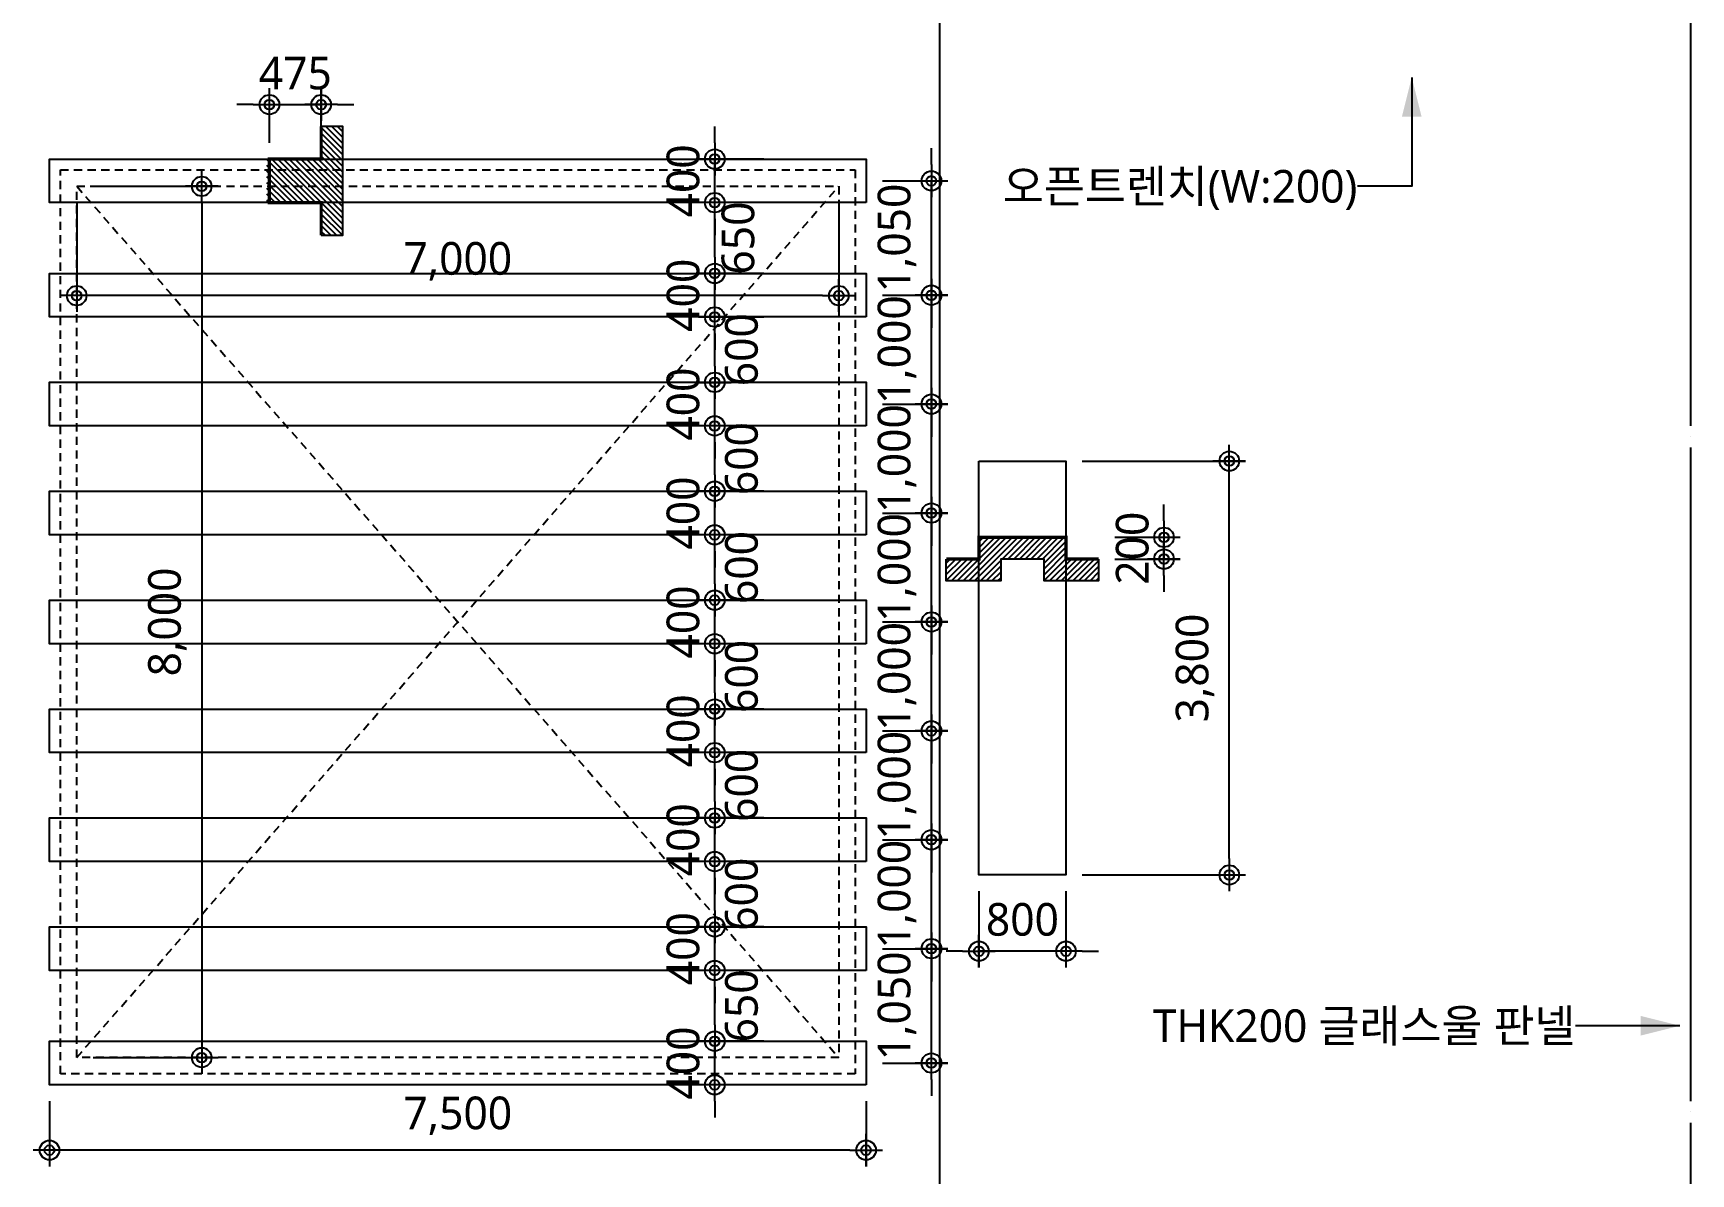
# Model space of a CAD drawing. Header units: millimetres. Extents: x 0 to 244676, y -5263 to 84354.
# Drawn here: x 66525 to 81750, y 51487 to 61960 of the extents above; entities that cross this region are included whole.
import ezdxf
from ezdxf.enums import TextEntityAlignment as Align

# ---------------------------------------------------------------- set-up
doc = ezdxf.new("R2010")
doc.units = ezdxf.units.MM
doc.header["$LTSCALE"] = 100
doc.header["$MEASUREMENT"] = 0
doc.header["$PDSIZE"] = -10
doc.linetypes.add('CEN', pattern=[62, 60, -1, 0, -1])
doc.linetypes.add('HID', pattern=[2.5, 1.5, -1])
doc.layers.get('0').update_dxf_attribs({"linetype": 'CONTINUOUS'})
doc.layers.get('Defpoints').update_dxf_attribs({"color": 171, "linetype": 'CONTINUOUS'})
for name, color, linetype in [('Center(AR)', 30, 'CEN'), ('DIM', 7, 'CONTINUOUS'), ('LED', 7, 'CONTINUOUS'), ('NDIM', 7, 'CONTINUOUS'), ('SYM', 7, 'CONTINUOUS'), ('TEXT(MIN)', 7, 'CONTINUOUS'), ('장비기초', 3, 'CONTINUOUS')]:
    doc.layers.add(name, color=color, linetype=linetype)
doc.layers.add('기계 전기 소방', color=254, linetype='CONTINUOUS', plot=False)
doc.styles.add('TE', font='malgun_0.ttf')
doc.styles.add('나눔바른고딕', font='NanumBarunGothic.ttf')
doc.dimstyles.new('BA', dxfattribs={"dimscale": 500, "dimtxt": 3, "dimasz": 1, "dimexe": 1, "dimexo": 5, "dimgap": 0.9, "dimtad": 1, "dimdec": 0, "dimdsep": 46, "dimlunit": 6, "dimtxsty": 'TE', "dimblk": 'DDD', "dimcen": 2.5, "dimclrd": 256, "dimclre": 256, "dimclrt": 3, "dimazin": 2, "dimtfac": 1, "dimtdec": 0, "dimtix": 1, "dimtmove": 2, "dimatfit": 3, "dimldrblk": 'DDD', "dimfxl": 1, "dimtolj": 1, "dimtzin": 0, "dimarcsym": 2})

# ---------------------------------------------------------------- blocks, each defined once
blk = doc.blocks.new('*U17')
at = {"layer": 'Defpoints', "ltscale": 10000}
blk.add_line((0, 5414), (0, 66889), dxfattribs=at)
blk = doc.blocks.new('DDD')
at = {"layer": 'DIM', "color": 0}
for p, q in [((-1, 0), (1, 0)), ((0, -1), (0, 1))]:
    blk.add_line(p, q, dxfattribs=at)
for radius in [0.6, 0.3]:
    blk.add_circle((0, 0), radius, dxfattribs=at)
blk = doc.blocks.new('*D289')
at = {"layer": 'Defpoints', "color": 0, "ltscale": 0.4, "transparency": 16777216}
for p in [(66675, 52304), (74175, 52304), (66675, 51704)]:
    blk.add_point(p, dxfattribs=at)
at = {"layer": 'NDIM', "lineweight": -2, "ltscale": 0.4, "transparency": 16777216}
for p, q in [((66675, 52154), (66675, 51554)), ((74175, 52154), (74175, 51554)), ((74025, 51704), (66825, 51704))]:
    blk.add_line(p, q, dxfattribs=at)
at = {"layer": 'NDIM', "lineweight": -2, "ltscale": 0.4, "transparency": 16777216, "xscale": 150, "yscale": 150, "zscale": 150, "rotation": 180}
blk.add_blockref('DDD', (66675, 51704), dxfattribs=at)
at = {"layer": 'NDIM', "lineweight": -2, "ltscale": 0.4, "transparency": 16777216, "xscale": 150, "yscale": 150, "zscale": 150}
blk.add_blockref('DDD', (74175, 51704), dxfattribs=at)
at = {"layer": 'NDIM', "color": 3, "ltscale": 0.4, "transparency": 16777216, "insert": (70425, 52019), "char_height": 300, "attachment_point": 5, "style": 'TE'}
blk.add_mtext('\\A1;7,500', dxfattribs=at)
blk = doc.blocks.new('*D290')
at = {"layer": 'Defpoints', "color": 0, "ltscale": 0.4, "transparency": 16777216}
for p in [(72785, 52704), (73385, 52704), (73385, 52304)]:
    blk.add_point(p, dxfattribs=at)
at = {"layer": 'NDIM', "lineweight": -2, "ltscale": 0.4, "transparency": 16777216}
for p, q in [((72785, 52854), (72785, 53004)), ((73235, 52704), (72635, 52704)), ((72785, 52304), (72785, 52704)), ((73235, 52304), (72635, 52304)), ((72785, 52154), (72785, 52004))]:
    blk.add_line(p, q, dxfattribs=at)
at = {"layer": 'NDIM', "lineweight": -2, "ltscale": 0.4, "transparency": 16777216, "xscale": 150, "yscale": 150, "zscale": 150}
for p, rotation in [((72785, 52704), 270), ((72785, 52304), 90)]:
    blk.add_blockref('DDD', p, dxfattribs=dict(at, rotation=rotation))
at = {"layer": 'NDIM', "color": 3, "ltscale": 0.4, "transparency": 16777216, "insert": (72495, 52504), "char_height": 300, "attachment_point": 5, "rotation": 90, "style": 'TE'}
blk.add_mtext('\\A1;400', dxfattribs=at)
blk = doc.blocks.new('*D291')
at = {"layer": 'Defpoints', "color": 0, "ltscale": 0.4, "transparency": 16777216}
for p in [(72785, 53354), (73385, 53354), (73385, 52704)]:
    blk.add_point(p, dxfattribs=at)
at = {"layer": 'NDIM', "lineweight": -2, "ltscale": 0.4, "transparency": 16777216}
for p, q in [((73235, 53354), (72635, 53354)), ((72785, 52854), (72785, 53204)), ((73235, 52704), (72635, 52704))]:
    blk.add_line(p, q, dxfattribs=at)
at = {"layer": 'NDIM', "lineweight": -2, "ltscale": 0.4, "transparency": 16777216, "xscale": 150, "yscale": 150, "zscale": 150}
for p, rotation in [((72785, 53354), 90), ((72785, 52704), 270)]:
    blk.add_blockref('DDD', p, dxfattribs=dict(at, rotation=rotation))
at = {"layer": 'NDIM', "color": 3, "ltscale": 0.4, "transparency": 16777216, "insert": (73032, 53029), "char_height": 300, "attachment_point": 5, "rotation": 90, "style": 'TE'}
blk.add_mtext('\\A1;650', dxfattribs=at)
blk = doc.blocks.new('*D292')
at = {"layer": 'Defpoints', "color": 0, "ltscale": 0.4, "transparency": 16777216}
for p in [(72785, 53754), (73385, 53754), (73385, 53354)]:
    blk.add_point(p, dxfattribs=at)
at = {"layer": 'NDIM', "lineweight": -2, "ltscale": 0.4, "transparency": 16777216}
for p, q in [((72785, 53904), (72785, 54054)), ((73235, 53754), (72635, 53754)), ((72785, 53354), (72785, 53754)), ((73235, 53354), (72635, 53354)), ((72785, 53204), (72785, 53054))]:
    blk.add_line(p, q, dxfattribs=at)
at = {"layer": 'NDIM', "lineweight": -2, "ltscale": 0.4, "transparency": 16777216, "xscale": 150, "yscale": 150, "zscale": 150}
for p, rotation in [((72785, 53754), 270), ((72785, 53354), 90)]:
    blk.add_blockref('DDD', p, dxfattribs=dict(at, rotation=rotation))
at = {"layer": 'NDIM', "color": 3, "ltscale": 0.4, "transparency": 16777216, "insert": (72495, 53554), "char_height": 300, "attachment_point": 5, "rotation": 90, "style": 'TE'}
blk.add_mtext('\\A1;400', dxfattribs=at)
blk = doc.blocks.new('*D293')
at = {"layer": 'Defpoints', "color": 0, "ltscale": 0.4, "transparency": 16777216}
for p in [(72785, 54754), (73385, 54754), (73385, 54354)]:
    blk.add_point(p, dxfattribs=at)
at = {"layer": 'NDIM', "lineweight": -2, "ltscale": 0.4, "transparency": 16777216}
for p, q in [((72785, 54904), (72785, 55054)), ((73235, 54754), (72635, 54754)), ((72785, 54354), (72785, 54754)), ((73235, 54354), (72635, 54354)), ((72785, 54204), (72785, 54054))]:
    blk.add_line(p, q, dxfattribs=at)
at = {"layer": 'NDIM', "lineweight": -2, "ltscale": 0.4, "transparency": 16777216, "xscale": 150, "yscale": 150, "zscale": 150}
for p, rotation in [((72785, 54754), 270), ((72785, 54354), 90)]:
    blk.add_blockref('DDD', p, dxfattribs=dict(at, rotation=rotation))
at = {"layer": 'NDIM', "color": 3, "ltscale": 0.4, "transparency": 16777216, "insert": (72495, 54554), "char_height": 300, "attachment_point": 5, "rotation": 90, "style": 'TE'}
blk.add_mtext('\\A1;400', dxfattribs=at)
blk = doc.blocks.new('*D294')
at = {"layer": 'Defpoints', "color": 0, "ltscale": 0.4, "transparency": 16777216}
for p in [(72785, 55754), (73385, 55754), (73385, 55354)]:
    blk.add_point(p, dxfattribs=at)
at = {"layer": 'NDIM', "lineweight": -2, "ltscale": 0.4, "transparency": 16777216}
for p, q in [((72785, 55904), (72785, 56054)), ((73235, 55754), (72635, 55754)), ((72785, 55354), (72785, 55754)), ((73235, 55354), (72635, 55354)), ((72785, 55204), (72785, 55054))]:
    blk.add_line(p, q, dxfattribs=at)
at = {"layer": 'NDIM', "lineweight": -2, "ltscale": 0.4, "transparency": 16777216, "xscale": 150, "yscale": 150, "zscale": 150}
for p, rotation in [((72785, 55754), 270), ((72785, 55354), 90)]:
    blk.add_blockref('DDD', p, dxfattribs=dict(at, rotation=rotation))
at = {"layer": 'NDIM', "color": 3, "ltscale": 0.4, "transparency": 16777216, "insert": (72495, 55554), "char_height": 300, "attachment_point": 5, "rotation": 90, "style": 'TE'}
blk.add_mtext('\\A1;400', dxfattribs=at)
blk = doc.blocks.new('*D295')
at = {"layer": 'Defpoints', "color": 0, "ltscale": 0.4, "transparency": 16777216}
for p in [(72785, 56754), (73385, 56754), (73385, 56354)]:
    blk.add_point(p, dxfattribs=at)
at = {"layer": 'NDIM', "lineweight": -2, "ltscale": 0.4, "transparency": 16777216}
for p, q in [((72785, 56904), (72785, 57054)), ((73235, 56754), (72635, 56754)), ((72785, 56354), (72785, 56754)), ((73235, 56354), (72635, 56354)), ((72785, 56204), (72785, 56054))]:
    blk.add_line(p, q, dxfattribs=at)
at = {"layer": 'NDIM', "lineweight": -2, "ltscale": 0.4, "transparency": 16777216, "xscale": 150, "yscale": 150, "zscale": 150}
for p, rotation in [((72785, 56754), 270), ((72785, 56354), 90)]:
    blk.add_blockref('DDD', p, dxfattribs=dict(at, rotation=rotation))
at = {"layer": 'NDIM', "color": 3, "ltscale": 0.4, "transparency": 16777216, "insert": (72495, 56554), "char_height": 300, "attachment_point": 5, "rotation": 90, "style": 'TE'}
blk.add_mtext('\\A1;400', dxfattribs=at)
blk = doc.blocks.new('*D296')
at = {"layer": 'Defpoints', "color": 0, "ltscale": 0.4, "transparency": 16777216}
for p in [(72785, 57754), (73385, 57754), (73385, 57354)]:
    blk.add_point(p, dxfattribs=at)
at = {"layer": 'NDIM', "lineweight": -2, "ltscale": 0.4, "transparency": 16777216}
for p, q in [((72785, 57904), (72785, 58054)), ((73235, 57754), (72635, 57754)), ((72785, 57354), (72785, 57754)), ((73235, 57354), (72635, 57354)), ((72785, 57204), (72785, 57054))]:
    blk.add_line(p, q, dxfattribs=at)
at = {"layer": 'NDIM', "lineweight": -2, "ltscale": 0.4, "transparency": 16777216, "xscale": 150, "yscale": 150, "zscale": 150}
for p, rotation in [((72785, 57754), 270), ((72785, 57354), 90)]:
    blk.add_blockref('DDD', p, dxfattribs=dict(at, rotation=rotation))
at = {"layer": 'NDIM', "color": 3, "ltscale": 0.4, "transparency": 16777216, "insert": (72495, 57554), "char_height": 300, "attachment_point": 5, "rotation": 90, "style": 'TE'}
blk.add_mtext('\\A1;400', dxfattribs=at)
blk = doc.blocks.new('*D297')
at = {"layer": 'Defpoints', "color": 0, "ltscale": 0.4, "transparency": 16777216}
for p in [(72785, 58754), (73385, 58754), (73385, 58354)]:
    blk.add_point(p, dxfattribs=at)
at = {"layer": 'NDIM', "lineweight": -2, "ltscale": 0.4, "transparency": 16777216}
for p, q in [((72785, 58904), (72785, 59054)), ((73235, 58754), (72635, 58754)), ((72785, 58354), (72785, 58754)), ((73235, 58354), (72635, 58354)), ((72785, 58204), (72785, 58054))]:
    blk.add_line(p, q, dxfattribs=at)
at = {"layer": 'NDIM', "lineweight": -2, "ltscale": 0.4, "transparency": 16777216, "xscale": 150, "yscale": 150, "zscale": 150}
for p, rotation in [((72785, 58754), 270), ((72785, 58354), 90)]:
    blk.add_blockref('DDD', p, dxfattribs=dict(at, rotation=rotation))
at = {"layer": 'NDIM', "color": 3, "ltscale": 0.4, "transparency": 16777216, "insert": (72495, 58554), "char_height": 300, "attachment_point": 5, "rotation": 90, "style": 'TE'}
blk.add_mtext('\\A1;400', dxfattribs=at)
blk = doc.blocks.new('*D298')
at = {"layer": 'Defpoints', "color": 0, "ltscale": 0.4, "transparency": 16777216}
for p in [(72785, 59354), (73385, 59354), (73385, 58754)]:
    blk.add_point(p, dxfattribs=at)
at = {"layer": 'NDIM', "lineweight": -2, "ltscale": 0.4, "transparency": 16777216}
for p, q in [((73235, 59354), (72635, 59354)), ((72785, 58904), (72785, 59204)), ((73235, 58754), (72635, 58754))]:
    blk.add_line(p, q, dxfattribs=at)
at = {"layer": 'NDIM', "lineweight": -2, "ltscale": 0.4, "transparency": 16777216, "xscale": 150, "yscale": 150, "zscale": 150}
for p, rotation in [((72785, 59354), 90), ((72785, 58754), 270)]:
    blk.add_blockref('DDD', p, dxfattribs=dict(at, rotation=rotation))
at = {"layer": 'NDIM', "color": 3, "ltscale": 0.4, "transparency": 16777216, "insert": (73032, 59054), "char_height": 300, "attachment_point": 5, "rotation": 90, "style": 'TE'}
blk.add_mtext('\\A1;600', dxfattribs=at)
blk = doc.blocks.new('*D299')
at = {"layer": 'Defpoints', "color": 0, "ltscale": 0.4, "transparency": 16777216}
for p in [(72785, 59754), (73385, 59754), (73385, 59354)]:
    blk.add_point(p, dxfattribs=at)
at = {"layer": 'NDIM', "lineweight": -2, "ltscale": 0.4, "transparency": 16777216}
for p, q in [((72785, 59904), (72785, 60054)), ((73235, 59754), (72635, 59754)), ((72785, 59354), (72785, 59754)), ((73235, 59354), (72635, 59354)), ((72785, 59204), (72785, 59054))]:
    blk.add_line(p, q, dxfattribs=at)
at = {"layer": 'NDIM', "lineweight": -2, "ltscale": 0.4, "transparency": 16777216, "xscale": 150, "yscale": 150, "zscale": 150}
for p, rotation in [((72785, 59754), 270), ((72785, 59354), 90)]:
    blk.add_blockref('DDD', p, dxfattribs=dict(at, rotation=rotation))
at = {"layer": 'NDIM', "color": 3, "ltscale": 0.4, "transparency": 16777216, "insert": (72495, 59554), "char_height": 300, "attachment_point": 5, "rotation": 90, "style": 'TE'}
blk.add_mtext('\\A1;400', dxfattribs=at)
blk = doc.blocks.new('*D300')
at = {"layer": 'Defpoints', "color": 0, "ltscale": 0.4, "transparency": 16777216}
for p in [(72785, 60404), (73385, 60404), (73385, 59754)]:
    blk.add_point(p, dxfattribs=at)
at = {"layer": 'NDIM', "lineweight": -2, "ltscale": 0.4, "transparency": 16777216}
for p, q in [((73235, 60404), (72635, 60404)), ((72785, 59904), (72785, 60254)), ((73235, 59754), (72635, 59754))]:
    blk.add_line(p, q, dxfattribs=at)
at = {"layer": 'NDIM', "lineweight": -2, "ltscale": 0.4, "transparency": 16777216, "xscale": 150, "yscale": 150, "zscale": 150}
for p, rotation in [((72785, 60404), 90), ((72785, 59754), 270)]:
    blk.add_blockref('DDD', p, dxfattribs=dict(at, rotation=rotation))
at = {"layer": 'NDIM', "color": 3, "ltscale": 0.4, "transparency": 16777216, "insert": (73000, 60079), "char_height": 300, "attachment_point": 5, "rotation": 90, "style": 'TE'}
blk.add_mtext('\\A1;650', dxfattribs=at)
blk = doc.blocks.new('*D301')
at = {"layer": 'Defpoints', "color": 0, "ltscale": 0.4, "transparency": 16777216}
for p in [(72785, 60804), (73385, 60804), (73385, 60404)]:
    blk.add_point(p, dxfattribs=at)
at = {"layer": 'NDIM', "lineweight": -2, "ltscale": 0.4, "transparency": 16777216}
for p, q in [((72785, 60954), (72785, 61104)), ((73235, 60804), (72635, 60804)), ((72785, 60404), (72785, 60804)), ((73235, 60404), (72635, 60404)), ((72785, 60254), (72785, 60104))]:
    blk.add_line(p, q, dxfattribs=at)
at = {"layer": 'NDIM', "lineweight": -2, "ltscale": 0.4, "transparency": 16777216, "xscale": 150, "yscale": 150, "zscale": 150}
for p, rotation in [((72785, 60804), 270), ((72785, 60404), 90)]:
    blk.add_blockref('DDD', p, dxfattribs=dict(at, rotation=rotation))
at = {"layer": 'NDIM', "color": 3, "ltscale": 0.4, "transparency": 16777216, "insert": (72495, 60604), "char_height": 300, "attachment_point": 5, "rotation": 90, "style": 'TE'}
blk.add_mtext('\\A1;400', dxfattribs=at)
blk = doc.blocks.new('*D302')
at = {"layer": 'Defpoints', "color": 0, "ltscale": 0.4, "transparency": 16777216}
for p in [(74175, 53554), (74775, 53554), (74175, 52504)]:
    blk.add_point(p, dxfattribs=at)
at = {"layer": 'NDIM', "lineweight": -2, "ltscale": 0.4, "transparency": 16777216}
for p, q in [((74775, 53704), (74775, 53854)), ((74325, 53554), (74925, 53554)), ((74775, 52504), (74775, 53554)), ((74325, 52504), (74925, 52504)), ((74775, 52354), (74775, 52204))]:
    blk.add_line(p, q, dxfattribs=at)
at = {"layer": 'NDIM', "lineweight": -2, "ltscale": 0.4, "transparency": 16777216, "xscale": 150, "yscale": 150, "zscale": 150}
for p, rotation in [((74775, 53554), 270), ((74775, 52504), 90)]:
    blk.add_blockref('DDD', p, dxfattribs=dict(at, rotation=rotation))
at = {"layer": 'NDIM', "color": 3, "ltscale": 0.4, "transparency": 16777216, "insert": (74459, 53029), "char_height": 300, "attachment_point": 5, "rotation": 90, "style": 'TE'}
blk.add_mtext('\\A1;1,050', dxfattribs=at)
blk = doc.blocks.new('*D303')
at = {"layer": 'Defpoints', "color": 0, "ltscale": 0.4, "transparency": 16777216}
for p in [(74175, 54554), (74775, 54554), (74175, 53554)]:
    blk.add_point(p, dxfattribs=at)
at = {"layer": 'NDIM', "lineweight": -2, "ltscale": 0.4, "transparency": 16777216}
for p, q in [((74775, 54704), (74775, 54854)), ((74325, 54554), (74925, 54554)), ((74775, 53554), (74775, 54554)), ((74325, 53554), (74925, 53554)), ((74775, 53404), (74775, 53254))]:
    blk.add_line(p, q, dxfattribs=at)
at = {"layer": 'NDIM', "lineweight": -2, "ltscale": 0.4, "transparency": 16777216, "xscale": 150, "yscale": 150, "zscale": 150}
for p, rotation in [((74775, 54554), 270), ((74775, 53554), 90)]:
    blk.add_blockref('DDD', p, dxfattribs=dict(at, rotation=rotation))
at = {"layer": 'NDIM', "color": 3, "ltscale": 0.4, "transparency": 16777216, "insert": (74459, 54054), "char_height": 300, "attachment_point": 5, "rotation": 90, "style": 'TE'}
blk.add_mtext('\\A1;1,000', dxfattribs=at)
blk = doc.blocks.new('*D304')
at = {"layer": 'Defpoints', "color": 0, "ltscale": 0.4, "transparency": 16777216}
for p in [(74175, 55554), (74775, 55554), (74175, 54554)]:
    blk.add_point(p, dxfattribs=at)
at = {"layer": 'NDIM', "lineweight": -2, "ltscale": 0.4, "transparency": 16777216}
for p, q in [((74775, 55704), (74775, 55854)), ((74325, 55554), (74925, 55554)), ((74775, 54554), (74775, 55554)), ((74325, 54554), (74925, 54554)), ((74775, 54404), (74775, 54254))]:
    blk.add_line(p, q, dxfattribs=at)
at = {"layer": 'NDIM', "lineweight": -2, "ltscale": 0.4, "transparency": 16777216, "xscale": 150, "yscale": 150, "zscale": 150}
for p, rotation in [((74775, 55554), 270), ((74775, 54554), 90)]:
    blk.add_blockref('DDD', p, dxfattribs=dict(at, rotation=rotation))
at = {"layer": 'NDIM', "color": 3, "ltscale": 0.4, "transparency": 16777216, "insert": (74459, 55054), "char_height": 300, "attachment_point": 5, "rotation": 90, "style": 'TE'}
blk.add_mtext('\\A1;1,000', dxfattribs=at)
blk = doc.blocks.new('*D305')
at = {"layer": 'Defpoints', "color": 0, "ltscale": 0.4, "transparency": 16777216}
for p in [(74175, 56554), (74775, 56554), (74175, 55554)]:
    blk.add_point(p, dxfattribs=at)
at = {"layer": 'NDIM', "lineweight": -2, "ltscale": 0.4, "transparency": 16777216}
for p, q in [((74775, 56704), (74775, 56854)), ((74325, 56554), (74925, 56554)), ((74775, 55554), (74775, 56554)), ((74325, 55554), (74925, 55554)), ((74775, 55404), (74775, 55254))]:
    blk.add_line(p, q, dxfattribs=at)
at = {"layer": 'NDIM', "lineweight": -2, "ltscale": 0.4, "transparency": 16777216, "xscale": 150, "yscale": 150, "zscale": 150}
for p, rotation in [((74775, 56554), 270), ((74775, 55554), 90)]:
    blk.add_blockref('DDD', p, dxfattribs=dict(at, rotation=rotation))
at = {"layer": 'NDIM', "color": 3, "ltscale": 0.4, "transparency": 16777216, "insert": (74459, 56054), "char_height": 300, "attachment_point": 5, "rotation": 90, "style": 'TE'}
blk.add_mtext('\\A1;1,000', dxfattribs=at)
blk = doc.blocks.new('*D306')
at = {"layer": 'Defpoints', "color": 0, "ltscale": 0.4, "transparency": 16777216}
for p in [(74175, 57554), (74775, 57554), (74175, 56554)]:
    blk.add_point(p, dxfattribs=at)
at = {"layer": 'NDIM', "lineweight": -2, "ltscale": 0.4, "transparency": 16777216}
for p, q in [((74775, 57704), (74775, 57854)), ((74325, 57554), (74925, 57554)), ((74775, 56554), (74775, 57554)), ((74325, 56554), (74925, 56554)), ((74775, 56404), (74775, 56254))]:
    blk.add_line(p, q, dxfattribs=at)
at = {"layer": 'NDIM', "lineweight": -2, "ltscale": 0.4, "transparency": 16777216, "xscale": 150, "yscale": 150, "zscale": 150}
for p, rotation in [((74775, 57554), 270), ((74775, 56554), 90)]:
    blk.add_blockref('DDD', p, dxfattribs=dict(at, rotation=rotation))
at = {"layer": 'NDIM', "color": 3, "ltscale": 0.4, "transparency": 16777216, "insert": (74459, 57054), "char_height": 300, "attachment_point": 5, "rotation": 90, "style": 'TE'}
blk.add_mtext('\\A1;1,000', dxfattribs=at)
blk = doc.blocks.new('*D307')
at = {"layer": 'Defpoints', "color": 0, "ltscale": 0.4, "transparency": 16777216}
for p in [(74175, 58554), (74775, 58554), (74175, 57554)]:
    blk.add_point(p, dxfattribs=at)
at = {"layer": 'NDIM', "lineweight": -2, "ltscale": 0.4, "transparency": 16777216}
for p, q in [((74775, 58704), (74775, 58854)), ((74325, 58554), (74925, 58554)), ((74775, 57554), (74775, 58554)), ((74325, 57554), (74925, 57554)), ((74775, 57404), (74775, 57254))]:
    blk.add_line(p, q, dxfattribs=at)
at = {"layer": 'NDIM', "lineweight": -2, "ltscale": 0.4, "transparency": 16777216, "xscale": 150, "yscale": 150, "zscale": 150}
for p, rotation in [((74775, 58554), 270), ((74775, 57554), 90)]:
    blk.add_blockref('DDD', p, dxfattribs=dict(at, rotation=rotation))
at = {"layer": 'NDIM', "color": 3, "ltscale": 0.4, "transparency": 16777216, "insert": (74459, 58054), "char_height": 300, "attachment_point": 5, "rotation": 90, "style": 'TE'}
blk.add_mtext('\\A1;1,000', dxfattribs=at)
blk = doc.blocks.new('*D308')
at = {"layer": 'Defpoints', "color": 0, "ltscale": 0.4, "transparency": 16777216}
for p in [(74175, 59554), (74775, 59554), (74175, 58554)]:
    blk.add_point(p, dxfattribs=at)
at = {"layer": 'NDIM', "lineweight": -2, "ltscale": 0.4, "transparency": 16777216}
for p, q in [((74775, 59704), (74775, 59854)), ((74325, 59554), (74925, 59554)), ((74775, 58554), (74775, 59554)), ((74325, 58554), (74925, 58554)), ((74775, 58404), (74775, 58254))]:
    blk.add_line(p, q, dxfattribs=at)
at = {"layer": 'NDIM', "lineweight": -2, "ltscale": 0.4, "transparency": 16777216, "xscale": 150, "yscale": 150, "zscale": 150}
for p, rotation in [((74775, 59554), 270), ((74775, 58554), 90)]:
    blk.add_blockref('DDD', p, dxfattribs=dict(at, rotation=rotation))
at = {"layer": 'NDIM', "color": 3, "ltscale": 0.4, "transparency": 16777216, "insert": (74459, 59054), "char_height": 300, "attachment_point": 5, "rotation": 90, "style": 'TE'}
blk.add_mtext('\\A1;1,000', dxfattribs=at)
blk = doc.blocks.new('*D309')
at = {"layer": 'Defpoints', "color": 0, "ltscale": 0.4, "transparency": 16777216}
for p in [(74175, 60604), (74775, 60604), (74175, 59554)]:
    blk.add_point(p, dxfattribs=at)
at = {"layer": 'NDIM', "lineweight": -2, "ltscale": 0.4, "transparency": 16777216}
for p, q in [((74775, 60754), (74775, 60904)), ((74325, 60604), (74925, 60604)), ((74775, 59554), (74775, 60604)), ((74325, 59554), (74925, 59554)), ((74775, 59404), (74775, 59254))]:
    blk.add_line(p, q, dxfattribs=at)
at = {"layer": 'NDIM', "lineweight": -2, "ltscale": 0.4, "transparency": 16777216, "xscale": 150, "yscale": 150, "zscale": 150}
for p, rotation in [((74775, 60604), 270), ((74775, 59554), 90)]:
    blk.add_blockref('DDD', p, dxfattribs=dict(at, rotation=rotation))
at = {"layer": 'NDIM', "color": 3, "ltscale": 0.4, "transparency": 16777216, "insert": (74459, 60079), "char_height": 300, "attachment_point": 5, "rotation": 90, "style": 'TE'}
blk.add_mtext('\\A1;1,050', dxfattribs=at)
blk = doc.blocks.new('*D285')
at = {"layer": 'Defpoints', "color": 0, "ltscale": 0.4, "transparency": 16777216}
for p in [(72785, 58354), (73385, 58354), (73385, 57754)]:
    blk.add_point(p, dxfattribs=at)
at = {"layer": 'NDIM', "lineweight": -2, "ltscale": 0.4, "transparency": 16777216}
for p, q in [((73235, 58354), (72635, 58354)), ((72785, 57904), (72785, 58204)), ((73235, 57754), (72635, 57754))]:
    blk.add_line(p, q, dxfattribs=at)
at = {"layer": 'NDIM', "lineweight": -2, "ltscale": 0.4, "transparency": 16777216, "xscale": 150, "yscale": 150, "zscale": 150}
for p, rotation in [((72785, 58354), 90), ((72785, 57754), 270)]:
    blk.add_blockref('DDD', p, dxfattribs=dict(at, rotation=rotation))
at = {"layer": 'NDIM', "color": 3, "ltscale": 0.4, "transparency": 16777216, "insert": (73032, 58054), "char_height": 300, "attachment_point": 5, "rotation": 90, "style": 'TE'}
blk.add_mtext('\\A1;600', dxfattribs=at)
blk = doc.blocks.new('*D286')
at = {"layer": 'Defpoints', "color": 0, "ltscale": 0.4, "transparency": 16777216}
for p in [(72785, 57354), (73385, 57354), (73385, 56754)]:
    blk.add_point(p, dxfattribs=at)
at = {"layer": 'NDIM', "lineweight": -2, "ltscale": 0.4, "transparency": 16777216}
for p, q in [((73235, 57354), (72635, 57354)), ((72785, 56904), (72785, 57204)), ((73235, 56754), (72635, 56754))]:
    blk.add_line(p, q, dxfattribs=at)
at = {"layer": 'NDIM', "lineweight": -2, "ltscale": 0.4, "transparency": 16777216, "xscale": 150, "yscale": 150, "zscale": 150}
for p, rotation in [((72785, 57354), 90), ((72785, 56754), 270)]:
    blk.add_blockref('DDD', p, dxfattribs=dict(at, rotation=rotation))
at = {"layer": 'NDIM', "color": 3, "ltscale": 0.4, "transparency": 16777216, "insert": (73032, 57054), "char_height": 300, "attachment_point": 5, "rotation": 90, "style": 'TE'}
blk.add_mtext('\\A1;600', dxfattribs=at)
blk = doc.blocks.new('*D287')
at = {"layer": 'Defpoints', "color": 0, "ltscale": 0.4, "transparency": 16777216}
for p in [(72785, 56354), (73385, 56354), (73385, 55754)]:
    blk.add_point(p, dxfattribs=at)
at = {"layer": 'NDIM', "lineweight": -2, "ltscale": 0.4, "transparency": 16777216}
for p, q in [((73235, 56354), (72635, 56354)), ((72785, 55904), (72785, 56204)), ((73235, 55754), (72635, 55754))]:
    blk.add_line(p, q, dxfattribs=at)
at = {"layer": 'NDIM', "lineweight": -2, "ltscale": 0.4, "transparency": 16777216, "xscale": 150, "yscale": 150, "zscale": 150}
for p, rotation in [((72785, 56354), 90), ((72785, 55754), 270)]:
    blk.add_blockref('DDD', p, dxfattribs=dict(at, rotation=rotation))
at = {"layer": 'NDIM', "color": 3, "ltscale": 0.4, "transparency": 16777216, "insert": (73032, 56054), "char_height": 300, "attachment_point": 5, "rotation": 90, "style": 'TE'}
blk.add_mtext('\\A1;600', dxfattribs=at)
blk = doc.blocks.new('*D288')
at = {"layer": 'Defpoints', "color": 0, "ltscale": 0.4, "transparency": 16777216}
for p in [(72785, 55354), (73385, 55354), (73385, 54754)]:
    blk.add_point(p, dxfattribs=at)
at = {"layer": 'NDIM', "lineweight": -2, "ltscale": 0.4, "transparency": 16777216}
for p, q in [((73235, 55354), (72635, 55354)), ((72785, 54904), (72785, 55204)), ((73235, 54754), (72635, 54754))]:
    blk.add_line(p, q, dxfattribs=at)
at = {"layer": 'NDIM', "lineweight": -2, "ltscale": 0.4, "transparency": 16777216, "xscale": 150, "yscale": 150, "zscale": 150}
for p, rotation in [((72785, 55354), 90), ((72785, 54754), 270)]:
    blk.add_blockref('DDD', p, dxfattribs=dict(at, rotation=rotation))
at = {"layer": 'NDIM', "color": 3, "ltscale": 0.4, "transparency": 16777216, "insert": (73032, 55054), "char_height": 300, "attachment_point": 5, "rotation": 90, "style": 'TE'}
blk.add_mtext('\\A1;600', dxfattribs=at)
blk = doc.blocks.new('*D284')
at = {"layer": 'Defpoints', "color": 0, "ltscale": 0.4, "transparency": 16777216}
for p in [(72785, 54354), (73385, 54354), (73385, 53754)]:
    blk.add_point(p, dxfattribs=at)
at = {"layer": 'NDIM', "lineweight": -2, "ltscale": 0.4, "transparency": 16777216}
for p, q in [((73235, 54354), (72635, 54354)), ((72785, 53904), (72785, 54204)), ((73235, 53754), (72635, 53754))]:
    blk.add_line(p, q, dxfattribs=at)
at = {"layer": 'NDIM', "lineweight": -2, "ltscale": 0.4, "transparency": 16777216, "xscale": 150, "yscale": 150, "zscale": 150}
for p, rotation in [((72785, 54354), 90), ((72785, 53754), 270)]:
    blk.add_blockref('DDD', p, dxfattribs=dict(at, rotation=rotation))
at = {"layer": 'NDIM', "color": 3, "ltscale": 0.4, "transparency": 16777216, "insert": (73032, 54054), "char_height": 300, "attachment_point": 5, "rotation": 90, "style": 'TE'}
blk.add_mtext('\\A1;600', dxfattribs=at)
blk = doc.blocks.new('*D314')
at = {"layer": 'Defpoints', "color": 0, "ltscale": 0.4, "transparency": 16777216}
for p in [(76011, 58031), (77511, 58031), (76011, 54231)]:
    blk.add_point(p, dxfattribs=at)
at = {"layer": 'NDIM', "lineweight": -2, "ltscale": 0.4, "transparency": 16777216}
for p, q in [((76161, 58031), (77661, 58031)), ((77511, 54381), (77511, 57881)), ((76161, 54231), (77661, 54231))]:
    blk.add_line(p, q, dxfattribs=at)
at = {"layer": 'NDIM', "lineweight": -2, "ltscale": 0.4, "transparency": 16777216, "xscale": 150, "yscale": 150, "zscale": 150}
for p, rotation in [((77511, 58031), 90), ((77511, 54231), 270)]:
    blk.add_blockref('DDD', p, dxfattribs=dict(at, rotation=rotation))
at = {"layer": 'NDIM', "color": 3, "ltscale": 0.4, "transparency": 16777216, "insert": (77196, 56131), "char_height": 300, "attachment_point": 5, "rotation": 90, "style": 'TE'}
blk.add_mtext('\\A1;3,800', dxfattribs=at)
blk = doc.blocks.new('*D315')
at = {"layer": 'Defpoints', "color": 0, "ltscale": 0.4, "transparency": 16777216}
for p in [(75211, 54231), (76011, 54231), (75211, 53531)]:
    blk.add_point(p, dxfattribs=at)
at = {"layer": 'NDIM', "lineweight": -2, "ltscale": 0.4, "transparency": 16777216}
for p, q in [((75211, 54081), (75211, 53381)), ((76011, 54081), (76011, 53381)), ((75061, 53531), (74911, 53531)), ((76011, 53531), (75211, 53531)), ((76161, 53531), (76311, 53531))]:
    blk.add_line(p, q, dxfattribs=at)
at = {"layer": 'NDIM', "lineweight": -2, "ltscale": 0.4, "transparency": 16777216, "xscale": 150, "yscale": 150, "zscale": 150}
blk.add_blockref('DDD', (75211, 53531), dxfattribs=at)
at = {"layer": 'NDIM', "lineweight": -2, "ltscale": 0.4, "transparency": 16777216, "xscale": 150, "yscale": 150, "zscale": 150, "rotation": 180}
blk.add_blockref('DDD', (76011, 53531), dxfattribs=at)
at = {"layer": 'NDIM', "color": 3, "ltscale": 0.4, "transparency": 16777216, "insert": (75611, 53821), "char_height": 300, "attachment_point": 5, "style": 'TE'}
blk.add_mtext('\\A1;800', dxfattribs=at)
blk = doc.blocks.new('*D327')
at = {"layer": 'Defpoints', "color": 0, "ltscale": 0.4, "transparency": 16777216}
for p in [(66925, 60554), (73925, 60554), (66925, 59550)]:
    blk.add_point(p, dxfattribs=at)
at = {"layer": 'NDIM', "lineweight": -2, "ltscale": 0.4, "transparency": 16777216}
for p, q in [((66925, 60404), (66925, 59400)), ((73925, 60404), (73925, 59400)), ((73775, 59550), (67075, 59550))]:
    blk.add_line(p, q, dxfattribs=at)
at = {"layer": 'NDIM', "lineweight": -2, "ltscale": 0.4, "transparency": 16777216, "xscale": 150, "yscale": 150, "zscale": 150, "rotation": 180}
blk.add_blockref('DDD', (66925, 59550), dxfattribs=at)
at = {"layer": 'NDIM', "lineweight": -2, "ltscale": 0.4, "transparency": 16777216, "xscale": 150, "yscale": 150, "zscale": 150}
blk.add_blockref('DDD', (73925, 59550), dxfattribs=at)
at = {"layer": 'NDIM', "color": 3, "ltscale": 0.4, "transparency": 16777216, "insert": (70425, 59865), "char_height": 300, "attachment_point": 5, "style": 'TE'}
blk.add_mtext('\\A1;7,000', dxfattribs=at)
blk = doc.blocks.new('*D326')
at = {"layer": 'Defpoints', "color": 0, "ltscale": 0.4, "transparency": 16777216}
for p in [(66925, 60554), (66925, 52554), (68073, 52554)]:
    blk.add_point(p, dxfattribs=at)
at = {"layer": 'NDIM', "lineweight": -2, "ltscale": 0.4, "transparency": 16777216}
for p, q in [((67075, 60554), (68223, 60554)), ((68073, 60404), (68073, 52704)), ((67075, 52554), (68223, 52554))]:
    blk.add_line(p, q, dxfattribs=at)
at = {"layer": 'NDIM', "lineweight": -2, "ltscale": 0.4, "transparency": 16777216, "xscale": 150, "yscale": 150, "zscale": 150}
for p, rotation in [((68073, 60554), 90), ((68073, 52554), 270)]:
    blk.add_blockref('DDD', p, dxfattribs=dict(at, rotation=rotation))
at = {"layer": 'NDIM', "color": 3, "ltscale": 0.4, "transparency": 16777216, "insert": (67758, 56554), "char_height": 300, "attachment_point": 5, "rotation": 90, "style": 'TE'}
blk.add_mtext('\\A1;8,000', dxfattribs=at)
blk = doc.blocks.new('*D330')
at = {"layer": 'Defpoints', "color": 0, "ltscale": 0.4, "transparency": 16777216}
for p in [(76311, 57331), (76311, 57131), (76911, 57131)]:
    blk.add_point(p, dxfattribs=at)
at = {"layer": 'NDIM', "lineweight": -2, "ltscale": 0.4, "transparency": 16777216}
for p, q in [((76911, 57481), (76911, 57631)), ((76461, 57331), (77061, 57331)), ((76911, 57331), (76911, 57131)), ((76461, 57131), (77061, 57131)), ((76911, 56981), (76911, 56831))]:
    blk.add_line(p, q, dxfattribs=at)
at = {"layer": 'NDIM', "lineweight": -2, "ltscale": 0.4, "transparency": 16777216, "xscale": 150, "yscale": 150, "zscale": 150}
for p, rotation in [((76911, 57331), 270), ((76911, 57131), 90)]:
    blk.add_blockref('DDD', p, dxfattribs=dict(at, rotation=rotation))
at = {"layer": 'NDIM', "color": 3, "ltscale": 0.4, "transparency": 16777216, "insert": (76621, 57231), "char_height": 300, "attachment_point": 5, "rotation": 90, "style": 'TE'}
blk.add_mtext('\\A1;200', dxfattribs=at)
blk = doc.blocks.new('*D346')
at = {"layer": 'Defpoints', "color": 0, "ltscale": 0.4, "transparency": 16777216}
for p in [(69170, 61304), (68695, 60804), (69170, 60804)]:
    blk.add_point(p, dxfattribs=at)
at = {"layer": 'NDIM', "lineweight": -2, "ltscale": 0.4, "transparency": 16777216}
for p, q in [((68695, 60954), (68695, 61454)), ((69170, 60954), (69170, 61454)), ((68545, 61304), (68395, 61304)), ((68695, 61304), (69170, 61304)), ((69320, 61304), (69470, 61304))]:
    blk.add_line(p, q, dxfattribs=at)
at = {"layer": 'NDIM', "lineweight": -2, "ltscale": 0.4, "transparency": 16777216, "xscale": 150, "yscale": 150, "zscale": 150}
blk.add_blockref('DDD', (68695, 61304), dxfattribs=at)
at = {"layer": 'NDIM', "lineweight": -2, "ltscale": 0.4, "transparency": 16777216, "xscale": 150, "yscale": 150, "zscale": 150, "rotation": 180}
blk.add_blockref('DDD', (69170, 61304), dxfattribs=at)
at = {"layer": 'NDIM', "color": 3, "ltscale": 0.4, "transparency": 16777216, "insert": (68933, 61592), "char_height": 300, "attachment_point": 5, "style": 'TE'}
blk.add_mtext('\\A1;475', dxfattribs=at)

msp = doc.modelspace()

# ---------------------------------------------------------------- hatches: boundary and pattern name
at = {"layer": 'SYM'}
h = msp.add_hatch(dxfattribs=at)
h.set_pattern_fill('ANSI31', color=251, scale=300, angle=270, style=0)
h.set_pattern_definition([(315, (5219.995, 7736.242), (26.516504, 26.516504), [])])
h.paths.add_polyline_path([(69170.4, 60104.2), (69370.4, 60104.2), (69370.4, 61104.2), (69170.4, 61104.2), (69170.4, 60804.2), (68670.4, 60804.2), (68670.4, 60404.2), (69170.4, 60404.2)])
h = msp.add_hatch(dxfattribs=at)
h.set_pattern_fill('ANSI31', color=251, scale=300, angle=180, style=0)
h.set_pattern_definition([(225, (25725.062, 121081.476), (26.516504, -26.516504), [])])
h.paths.add_polyline_path([(76311.1, 57131.1), (76311.1, 56931.1), (75811.1, 56931.1), (75811.1, 57131.1), (75411.1, 57131.1), (75411.1, 56931.1), (74911.1, 56931.1), (74911.1, 57131.1), (75211.1, 57131.1), (75211.1, 57331.1), (76011.1, 57331.1), (76011.1, 57131.1)])

# ---------------------------------------------------------------- linework, layer by layer
at = {"layer": 'Center(AR)'}
msp.add_line((81750, 8754.2), (81750, 64266), dxfattribs=at)
at = {"layer": 'LED'}
for points in [[(79186.9, 61554.2), (79186.9, 60554.2), (78686.9, 60554.2)], [(81650, 52846.7), (80690, 52846.7)]]:
    msp.add_lwpolyline(points, dxfattribs=at)
for points in [[(79186.9, 61554.2), (79276.9, 61194.2), (79096.9, 61194.2)], [(81650, 52846.7), (81290, 52756.7), (81290, 52936.7)]]:
    msp.add_solid(points, dxfattribs=at)
at = {"layer": 'SYM', "color": 2, "const_width": 30}
msp.add_lwpolyline([(69170.4, 61104.2), (69170.4, 60804.2), (68695.4, 60804.2), (68695.4, 60404.2), (69170.4, 60404.2), (69170.4, 60104.2)], dxfattribs=at)
at = {"layer": 'SYM', "color": 251}
msp.add_lwpolyline([(69170.4, 60104.2), (69370.4, 60104.2), (69370.4, 61104.2), (69170.4, 61104.2)], dxfattribs=at)
at = {"layer": 'SYM', "color": 2, "const_width": 30, "elevation": -1}
msp.add_lwpolyline([(76311.1, 57131.1), (76011.1, 57131.1), (76011.1, 57331.1), (75211.1, 57331.1), (75211.1, 57131.1), (74911.1, 57131.1)], dxfattribs=at)
at = {"layer": 'SYM', "color": 251, "elevation": -1}
msp.add_lwpolyline([(76311.1, 57131.1), (76311.1, 56931.1), (75811.1, 56931.1), (75811.1, 57131.1), (75411.1, 57131.1), (75411.1, 56931.1), (74911.1, 56931.1), (74911.1, 57131.1)], dxfattribs=at)
at = {"layer": '기계 전기 소방', "linetype": 'HID', "ltscale": 0.5}
for p, q in [((66925, 52554.2), (73925, 60554.2)), ((66925, 60554.2), (73925, 52554.2))]:
    msp.add_line(p, q, dxfattribs=at)
for points in [[(66775, 60704.2), (74075, 60704.2), (74075, 52404.2), (66775, 52404.2)], [(66925, 60554.2), (73925, 60554.2), (73925, 52554.2), (66925, 52554.2)]]:
    msp.add_lwpolyline(points, close=True, dxfattribs=at)
at = {"layer": '장비기초', "linetype": 'Continuous'}
for points in [[(74175, 60404.2), (66675, 60404.2), (66675, 60804.2), (74175, 60804.2)], [(74175, 59354.2), (66675, 59354.2), (66675, 59754.2), (74175, 59754.2)], [(74175, 58354.2), (66675, 58354.2), (66675, 58754.2), (74175, 58754.2)], [(74175, 57354.2), (66675, 57354.2), (66675, 57754.2), (74175, 57754.2)], [(74175, 56354.2), (66675, 56354.2), (66675, 56754.2), (74175, 56754.2)], [(74175, 55354.2), (66675, 55354.2), (66675, 55754.2), (74175, 55754.2)], [(74175, 54354.2), (66675, 54354.2), (66675, 54754.2), (74175, 54754.2)], [(74175, 53354.2), (66675, 53354.2), (66675, 53754.2), (74175, 53754.2)], [(74175, 52304.2), (66675, 52304.2), (66675, 52704.2), (74175, 52704.2)]]:
    msp.add_lwpolyline(points, close=True, dxfattribs=at)
at = {"layer": '장비기초', "elevation": -1}
msp.add_lwpolyline([(75211.1, 58031.1), (76011.1, 58031.1), (76011.1, 54231.1), (75211.1, 54231.1)], close=True, dxfattribs=at)

# ---------------------------------------------------------------- block references
msp.add_blockref('*U17', (74852.1, 7615.6))

# ---------------------------------------------------------------- texts
at = {"layer": 'TEXT(MIN)', "style": '나눔바른고딕'}
for s, p in [('오픈트렌치(W:200)', (78686.9, 60554.2)), ('THK200 글래스울 판넬', (80690, 52846.7))]:
    msp.add_text(s, height=300, dxfattribs=at).set_placement(p, align=Align.MIDDLE_RIGHT)

# ---------------------------------------------------------------- dimensions: what is measured, and where the dimension line sits
at = {"layer": 'NDIM', "ltscale": 0.4}
dim = msp.add_linear_dim(base=(69170.4, 61304.2), p1=(68695.4, 60804.2), p2=(69170.4, 60804.2), dimstyle='BA', override={"dimscale": 150, "dimtxt": 2, "dimexo": 1}, dxfattribs=at)
dim.commit()
dim.dimension.update_dxf_attribs({"geometry": '*D346', "text_midpoint": (68932.9, 61591.8)})
for base, p1, p2, angle, picture, middle in [((72785.4, 60804.2), (73385.4, 60404.2), (73385.4, 60804.2), 90, '*D301', (72495.4, 60604.2)), ((74775, 60604.2), (74175, 59554.2), (74175, 60604.2), 90, '*D309', (74459, 60079.2)), ((68072.8, 52554.2), (66925, 60554.2), (66925, 52554.2), 270, '*D326', (67757.7, 56554.2)), ((66925, 59549.9), (73925, 60554.2), (66925, 60554.2), 180, '*D327', (70425, 59865)), ((72785.4, 59754.2), (73385.4, 59354.2), (73385.4, 59754.2), 90, '*D299', (72495.4, 59554.2)), ((74775, 59554.2), (74175, 58554.2), (74175, 59554.2), 90, '*D308', (74459, 59054.2)), ((72785.4, 58754.2), (73385.4, 58354.2), (73385.4, 58754.2), 90, '*D297', (72495.4, 58554.2)), ((74775, 58554.2), (74175, 57554.2), (74175, 58554.2), 90, '*D307', (74459, 58054.2)), ((77511.1, 58031.1, -1), (76011.1, 54231.1, -1), (76011.1, 58031.1, -1), 90, '*D314', (77195.9, 56131.1, -1)), ((72785.4, 57754.2), (73385.4, 57354.2), (73385.4, 57754.2), 90, '*D296', (72495.4, 57554.2)), ((74775, 57554.2), (74175, 56554.2), (74175, 57554.2), 90, '*D306', (74459, 57054.2)), ((76911.1, 57131.1, -1), (76311.1, 57331.1, -1), (76311.1, 57131.1, -1), 270, '*D330', (76621.1, 57231.1, -1)), ((72785.4, 56754.2), (73385.4, 56354.2), (73385.4, 56754.2), 90, '*D295', (72495.4, 56554.2)), ((74775, 56554.2), (74175, 55554.2), (74175, 56554.2), 90, '*D305', (74459, 56054.2)), ((72785.4, 55754.2), (73385.4, 55354.2), (73385.4, 55754.2), 90, '*D294', (72495.4, 55554.2)), ((74775, 55554.2), (74175, 54554.2), (74175, 55554.2), 90, '*D304', (74459, 55054.2)), ((72785.4, 54754.2), (73385.4, 54354.2), (73385.4, 54754.2), 90, '*D293', (72495.4, 54554.2)), ((74775, 54554.2), (74175, 53554.2), (74175, 54554.2), 90, '*D303', (74459, 54054.2)), ((75211.1, 53531.1, -1), (76011.1, 54231.1, -1), (75211.1, 54231.1, -1), 180, '*D315', (75611.1, 53821, -1)), ((72785.4, 53754.2), (73385.4, 53354.2), (73385.4, 53754.2), 90, '*D292', (72495.4, 53554.2)), ((74775, 53554.2), (74175, 52504.2), (74175, 53554.2), 90, '*D302', (74459, 53029.2)), ((72785.4, 52704.2), (73385.4, 52304.2), (73385.4, 52704.2), 90, '*D290', (72495.4, 52504.2)), ((66675, 51704.2), (74175, 52304.2), (66675, 52304.2), 180, '*D289', (70425, 52019.4))]:
    dim = msp.add_linear_dim(base=base, p1=p1, p2=p2, angle=angle, dimstyle='BA', override={"dimscale": 150, "dimtxt": 2, "dimexo": 1}, dxfattribs=at)
    dim.commit()
    dim.dimension.update_dxf_attribs({"geometry": picture, "text_midpoint": middle})
for base, p1, p2, picture, middle in [((72785.4, 60404.2), (73385.4, 59754.2), (73385.4, 60404.2), '*D300', (73000.4, 60079.2)), ((72785.4, 59354.2), (73385.4, 58754.2), (73385.4, 59354.2), '*D298', (73032, 59054.2)), ((72785.4, 58354.2), (73385.4, 57754.2), (73385.4, 58354.2), '*D285', (73032, 58054.2)), ((72785.4, 57354.2), (73385.4, 56754.2), (73385.4, 57354.2), '*D286', (73032, 57054.2)), ((72785.4, 56354.2), (73385.4, 55754.2), (73385.4, 56354.2), '*D287', (73032, 56054.2)), ((72785.4, 55354.2), (73385.4, 54754.2), (73385.4, 55354.2), '*D288', (73032, 55054.2)), ((72785.4, 54354.2), (73385.4, 53754.2), (73385.4, 54354.2), '*D284', (73032, 54054.2)), ((72785.4, 53354.2), (73385.4, 52704.2), (73385.4, 53354.2), '*D291', (73032.3, 53029.2))]:
    dim = msp.add_linear_dim(base=base, p1=p1, p2=p2, angle=90, dimstyle='BA', override={"dimscale": 150, "dimtxt": 2, "dimexo": 1}, dxfattribs=at)
    dim.commit()
    dim.dimension.update_dxf_attribs({"geometry": picture, "text_midpoint": middle, "dimtype": 160})

doc.saveas('drawing.dxf')
